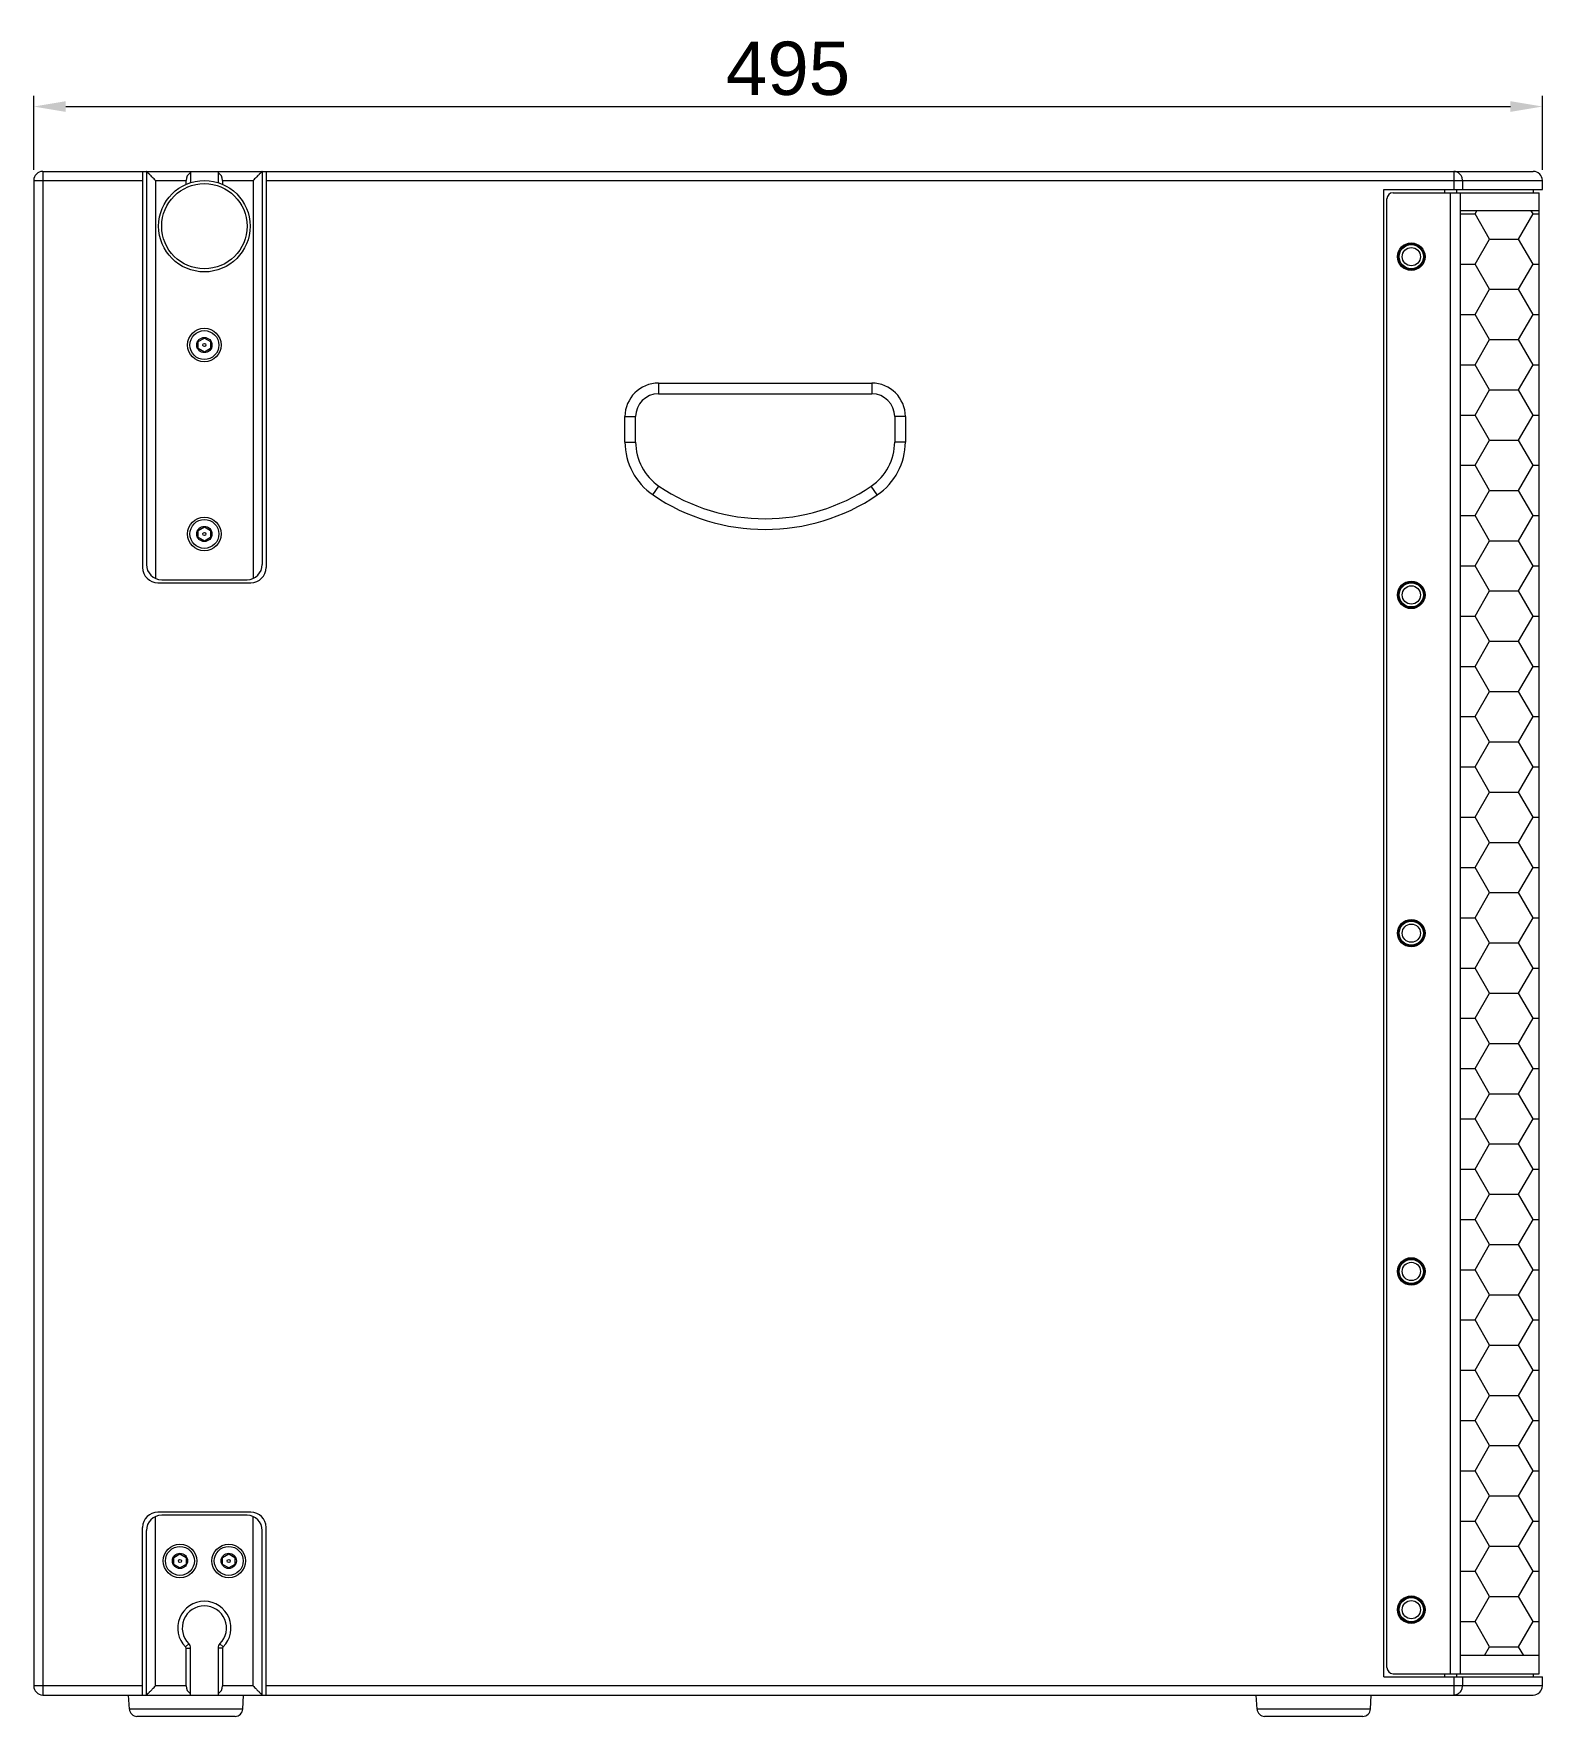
# Model space of a CAD drawing. Header units: millimetres. Extents: x 1177 to 4296, y 93 to 2298.
# Drawn here: x 1843 to 2338, y 1225 to 1778 of the extents above; entities that cross this region are included whole.
import ezdxf

# ---------------------------------------------------------------- set-up
doc = ezdxf.new("R2010")
doc.units = ezdxf.units.MM
doc.header["$LTSCALE"] = 0.1
doc.layers.get('0').update_dxf_attribs({"lineweight": 13})
doc.layers.get('Defpoints').update_dxf_attribs({"lineweight": 9})
doc.layers.add('标注', color=251, linetype='Continuous', lineweight=9)
doc.styles.get("Standard").update_dxf_attribs({"font": 'arial.ttf'})
doc.dimstyles.new('STANDARD 7', dxfattribs={"dimscale": 7, "dimtxt": 2.5, "dimasz": 1.5, "dimexe": 0.5, "dimexo": 0.5, "dimgap": 0.5, "dimtad": 1, "dimtoh": 1, "dimdec": 1, "dimzin": 9, "dimdsep": 46, "dimtxsty": 'Standard', "dimcen": 0, "dimclrd": 256, "dimclre": 256, "dimclrt": 256, "dimadec": 0, "dimazin": 0, "dimtp": 0.01, "dimtm": 0.01, "dimtfac": 1, "dimtdec": 1, "dimtofl": 0, "dimtmove": 0, "dimatfit": 3, "dimfxl": 1, "dimtolj": 1, "dimtzin": 4, "dimlwd": -1, "dimlwe": -1, "dimarcsym": 0})

# ---------------------------------------------------------------- blocks, each defined once
blk = doc.blocks.new('*D5')
at = {"layer": 'Defpoints', "color": 0, "transparency": 16777216}
for p in [(2337.79, 1753.71), (1842.79, 1729.44), (2337.79, 1729.44)]:
    blk.add_point(p, dxfattribs=at)
at = {"layer": '标注', "transparency": 16777216}
for p, q in [((1842.79, 1732.94), (1842.79, 1757.21)), ((2337.79, 1732.94), (2337.79, 1757.21)), ((1853.29, 1753.71), (2327.29, 1753.71))]:
    blk.add_line(p, q, dxfattribs=at)
for points in [[(1853.29, 1755.46), (1853.29, 1751.96), (1842.79, 1753.71)], [(2327.29, 1755.46), (2327.29, 1751.96), (2337.79, 1753.71)]]:
    blk.add_solid(points, dxfattribs=at)
at = {"layer": '标注', "transparency": 16777216, "insert": (2090.29, 1766.14), "char_height": 17.5, "attachment_point": 5}
blk.add_mtext('\\A1;495', dxfattribs=at)

msp = doc.modelspace()

# ---------------------------------------------------------------- hatches: boundary and pattern name
at = {"layer": '标注'}
h = msp.add_hatch(dxfattribs=at)
h.set_pattern_fill('HONEY', color=256, scale=3)
h.set_pattern_definition([(0, (1177.4635, 93.427), (14.2875, 8.248892), [9.525, -19.05]), (120, (1177.4635, 93.427), (-14.2875, 8.248892), [9.525, -19.05]), (60, (1177.4635, 93.427), (3e-08, 16.497784), [-19.05, 9.525])])
h.paths.add_polyline_path([(2310.95, 1719.5), (2336.78, 1719.5), (2336.79, 1245.38), (2310.95, 1245.38)])

# ---------------------------------------------------------------- linework, layer by layer
for p, q in [((1842.79, 1729.44), (1842.79, 1235.44)), ((1842.79, 1729.44), (1878.54, 1729.44)), ((1845.79, 1732.44), (1845.79, 1232.44)), ((1845.79, 1732.44), (2334.79, 1732.44)), ((1878.54, 1732.44), (1878.54, 1602.44)), ((1879.79, 1732.44), (1879.79, 1603.44)), ((1882.79, 1729.44), (1882.79, 1598.85)), ((1882.79, 1729.44), (1892.79, 1729.44)), ((1892.79, 1728.17), (1892.79, 1729.44)), ((1894.29, 1732.44), (1894.29, 1728.73)), ((1903.29, 1732.44), (1903.29, 1728.73)), ((1904.79, 1729.44), (1904.79, 1728.17)), ((1904.79, 1729.44), (1914.79, 1729.44)), ((1914.79, 1729.44), (1914.79, 1598.85)), ((1917.79, 1732.44), (1917.79, 1603.44)), ((1919.04, 1732.44), (1919.04, 1602.44)), ((1919.04, 1729.44), (2337.79, 1729.44)), ((2308.71, 1732.44), (2308.71, 1726.44)), ((2311.58, 1729.44), (2311.58, 1726.44)), ((2337.79, 1726.44), (2337.79, 1729.44)), ((2285.79, 1238.44), (2285.79, 1726.44)), ((2285.79, 1726.44), (2337.79, 1726.44)), ((2305.75, 1725.44), (2305.75, 1726.44)), ((2309.77, 1725.44), (2309.77, 1726.44)), ((2334.79, 1726.44), (2334.79, 1725.44)), ((1896.79, 1676.59), (1898.79, 1677.75)), ((1896.79, 1674.28), (1896.79, 1676.59)), ((1898.79, 1673.13), (1896.79, 1674.28)), ((1898.79, 1677.75), (1900.79, 1676.59)), ((1900.79, 1674.28), (1898.79, 1673.13)), ((1900.79, 1676.59), (1900.79, 1674.28)), ((2047.79, 1662.94), (2047.79, 1659.44)), ((2047.79, 1662.94), (2117.79, 1662.94)), ((2117.79, 1662.94), (2117.79, 1659.44)), ((2047.79, 1659.44), (2117.79, 1659.44)), ((2036.79, 1643.62), (2036.79, 1651.94)), ((2036.79, 1651.94), (2040.29, 1651.94)), ((2040.29, 1643.62), (2040.29, 1651.94)), ((2125.29, 1651.94), (2125.29, 1643.62)), ((2128.79, 1651.94), (2125.29, 1651.94)), ((2128.79, 1651.94), (2128.79, 1643.62)), ((2036.79, 1643.62), (2040.29, 1643.62)), ((2128.79, 1643.62), (2125.29, 1643.62)), ((2045.99, 1626.25), (2047.95, 1629.15)), ((2119.58, 1626.25), (2117.62, 1629.15)), ((1896.79, 1614.59), (1898.79, 1615.75)), ((1896.79, 1612.28), (1896.79, 1614.59)), ((1898.79, 1615.75), (1900.79, 1614.59)), ((1900.79, 1614.59), (1900.79, 1612.28)), ((1898.79, 1611.13), (1896.79, 1612.28)), ((1900.79, 1612.28), (1898.79, 1611.13)), ((1883.54, 1597.44), (1914.04, 1597.44)), ((1884.79, 1598.44), (1912.79, 1598.44)), ((1914.04, 1292.44), (1883.54, 1292.44)), ((1878.54, 1232.44), (1878.54, 1287.44)), ((1882.79, 1235.44), (1882.79, 1291.02)), ((1912.79, 1291.44), (1884.79, 1291.44)), ((1914.79, 1235.44), (1914.79, 1291.02)), ((1919.04, 1232.44), (1919.04, 1287.44)), ((1879.79, 1232.44), (1879.79, 1286.44)), ((1917.79, 1232.44), (1917.79, 1286.44)), ((1888.79, 1277.59), (1890.79, 1278.75)), ((1888.79, 1275.28), (1888.79, 1277.59)), ((1890.79, 1278.75), (1892.79, 1277.59)), ((1892.79, 1277.59), (1892.79, 1275.28)), ((1904.79, 1277.59), (1906.79, 1278.75)), ((1904.79, 1275.28), (1904.79, 1277.59)), ((1906.79, 1278.75), (1908.79, 1277.59)), ((1908.79, 1277.59), (1908.79, 1275.28)), ((1890.79, 1274.13), (1888.79, 1275.28)), ((1892.79, 1275.28), (1890.79, 1274.13)), ((1906.79, 1274.13), (1904.79, 1275.28)), ((1908.79, 1275.28), (1906.79, 1274.13)), ((1892.64, 1248.21), (1893.69, 1249.28)), ((1904.93, 1248.21), (1903.88, 1249.28)), ((1892.79, 1247.86), (1894.29, 1247.86)), ((1892.79, 1235.44), (1892.79, 1247.86)), ((1894.29, 1232.44), (1894.29, 1247.86)), ((1904.79, 1247.86), (1903.29, 1247.86)), ((1903.29, 1247.86), (1903.29, 1232.44)), ((1904.79, 1247.86), (1904.79, 1235.44)), ((2285.79, 1238.44), (2337.79, 1238.44)), ((2305.75, 1238.44), (2305.75, 1239.44)), ((2308.71, 1238.44), (2308.71, 1232.44)), ((2309.77, 1238.44), (2309.77, 1239.44)), ((2311.58, 1238.44), (2311.58, 1235.44)), ((2334.79, 1239.44), (2334.79, 1238.44)), ((2337.79, 1235.44), (2337.79, 1238.44)), ((1878.54, 1235.44), (1842.79, 1235.44)), ((1845.79, 1232.44), (2334.79, 1232.44)), ((1874.19, 1227.81), (1873.94, 1232.44)), ((1892.79, 1235.44), (1882.79, 1235.44)), ((1914.79, 1235.44), (1904.79, 1235.44)), ((1911.39, 1227.81), (1911.63, 1232.44)), ((2337.79, 1235.44), (1919.04, 1235.44)), ((2244.19, 1227.81), (2243.94, 1232.44)), ((2281.39, 1227.81), (2281.63, 1232.44)), ((1911.39, 1227.81), (1874.19, 1227.81)), ((2281.39, 1227.81), (2244.19, 1227.81)), ((1908.89, 1225.44), (1876.68, 1225.44)), ((2278.89, 1225.44), (2246.68, 1225.44))]:
    msp.add_line(p, q)
for centre, radius in [((1898.79, 1714.44), 15), ((1898.79, 1714.44), 14), ((1898.79, 1675.44), 5.5), ((1898.79, 1675.44), 4.75), ((1898.79, 1675.44), 2.5), ((1898.79, 1675.44), 0.5), ((1898.79, 1613.44), 5.5), ((1898.79, 1613.44), 4.75), ((1898.79, 1613.44), 2.5), ((1898.79, 1613.44), 0.5), ((1890.79, 1276.44), 5.5), ((1890.79, 1276.44), 4.75), ((1906.79, 1276.44), 5.5), ((1906.79, 1276.44), 4.75), ((1890.79, 1276.44), 2.5), ((1890.79, 1276.44), 0.5), ((1906.79, 1276.44), 2.5), ((1906.79, 1276.44), 0.5)]:
    msp.add_circle(centre, radius)
for centre, radius, start, end in [((1845.79, 1729.44), 3, 90, 180), ((2334.79, 1729.44), 3, 0, 90), ((2047.79, 1651.94), 11, 90, 180), ((2117.79, 1651.94), 11, 0, 90), ((2047.79, 1651.94), 7.5, 90, 180), ((2117.79, 1651.94), 7.5, 0, 90), ((2057.79, 1643.62), 21, 180, 235.8198), ((2057.79, 1643.62), 17.5, 180, 235.8198), ((2107.79, 1643.62), 17.5, 304.1802, 0), ((2107.79, 1643.62), 21, 304.1802, 0), ((2082.79, 1680.44), 62, 235.8198, 304.1802), ((2082.79, 1680.44), 65.5, 235.8198, 304.1802), ((1883.54, 1602.44), 5, 180, 270), ((1884.79, 1603.44), 5, 180, 270), ((1912.79, 1603.44), 5, 270, 0), ((1914.04, 1602.44), 5, 270, 0), ((1883.54, 1287.44), 5, 90, 180), ((1914.04, 1287.44), 5, 0, 90), ((1884.79, 1286.44), 5, 90, 180), ((1912.79, 1286.44), 5, 0, 90), ((1898.79, 1254.44), 8.75, 314.6442, 225.3558), ((1898.79, 1254.44), 7.25, 314.6442, 225.3558), ((1892.29, 1247.86), 0.5, 0, 45.3558), ((1892.29, 1247.86), 2, 0, 45.3558), ((1905.29, 1247.86), 2, 134.6442, 180), ((1905.29, 1247.86), 0.5, 134.6442, 180), ((1845.79, 1235.44), 3, 180, 270), ((2334.79, 1235.44), 3, 270, 0), ((1876.68, 1227.94), 2.5, 183, 270), ((1908.89, 1227.94), 2.5, 270, 357), ((2246.68, 1227.94), 2.5, 183, 270), ((2278.89, 1227.94), 2.5, 270, 357)]:
    msp.add_arc(centre, radius, start, end)
for centre, start_param, end_param in [((1895.79, 1729.44), 0.523599, 1.570796), ((1901.79, 1729.44), -1.570796, -0.523599), ((1895.79, 1235.44), -4.712389, -3.665191), ((1901.79, 1235.44), -2.617994, -1.570796)]:
    msp.add_ellipse(centre, major_axis=(0, 3), ratio=1, start_param=start_param, end_param=end_param)
for points, knots in [([(1882.79, 1729.44), (1882.62, 1729.61), (1882.28, 1729.94), (1881.79, 1730.43), (1881.39, 1730.84), (1881.07, 1731.15), (1880.85, 1731.37), (1880.64, 1731.58), (1880.45, 1731.78), (1880.27, 1731.96), (1880.13, 1732.09), (1880.03, 1732.19), (1879.97, 1732.25), (1879.92, 1732.3), (1879.87, 1732.35), (1879.84, 1732.38), (1879.82, 1732.4), (1879.81, 1732.42), (1879.8, 1732.42), (1879.79, 1732.43), (1879.79, 1732.43), (1879.79, 1732.44), (1879.79, 1732.44)], [0, 0, 0, 0, 0.168272, 0.334142, 0.494531, 0.571575, 0.645688, 0.716152, 0.781974, 0.842024, 0.894858, 0.918039, 0.938775, 0.95685, 0.972045, 0.984142, 0.988967, 0.992946, 0.99606, 0.998287, 0.999606, 1, 1, 1, 1]), ([(1917.79, 1732.44), (1917.79, 1732.44), (1917.78, 1732.43), (1917.78, 1732.43), (1917.77, 1732.42), (1917.76, 1732.42), (1917.75, 1732.4), (1917.73, 1732.38), (1917.7, 1732.35), (1917.65, 1732.3), (1917.6, 1732.25), (1917.54, 1732.19), (1917.44, 1732.09), (1917.3, 1731.96), (1917.13, 1731.78), (1916.93, 1731.58), (1916.72, 1731.37), (1916.5, 1731.15), (1916.19, 1730.84), (1915.78, 1730.43), (1915.29, 1729.94), (1914.95, 1729.61), (1914.79, 1729.44)], [0, 0, 0, 0, 0.000423, 0.001757, 0.003988, 0.007096, 0.011065, 0.015878, 0.027962, 0.043162, 0.061254, 0.082012, 0.105209, 0.158063, 0.218119, 0.283952, 0.3544, 0.428522, 0.505557, 0.665961, 0.831748, 1, 1, 1, 1]), ([(2311.58, 1729.44), (2311.58, 1729.83), (2311.44, 1730.61), (2310.8, 1731.61), (2309.85, 1732.28), (2309.09, 1732.44), (2308.71, 1732.44)], [0, 0, 0, 0, 0.255107, 0.507269, 0.755167, 1, 1, 1, 1]), ([(1879.79, 1232.44), (1879.79, 1232.44), (1879.79, 1232.44), (1879.79, 1232.44), (1879.8, 1232.45), (1879.81, 1232.46), (1879.82, 1232.47), (1879.84, 1232.49), (1879.87, 1232.52), (1879.92, 1232.57), (1879.97, 1232.62), (1880.03, 1232.69), (1880.1, 1232.75), (1880.18, 1232.83), (1880.29, 1232.94), (1880.45, 1233.1), (1880.64, 1233.29), (1880.85, 1233.5), (1881.07, 1233.73), (1881.3, 1233.96), (1881.54, 1234.19), (1881.87, 1234.52), (1882.28, 1234.93), (1882.62, 1235.27), (1882.79, 1235.44)], [0, 0, 0, 0, 0.000405, 0.001729, 0.003957, 0.007068, 0.011043, 0.015862, 0.027945, 0.04312, 0.061179, 0.081914, 0.105105, 0.130524, 0.157942, 0.217974, 0.283816, 0.354262, 0.42841, 0.505453, 0.584793, 0.665895, 0.831721, 1, 1, 1, 1]), ([(1914.79, 1235.44), (1914.95, 1235.27), (1915.29, 1234.93), (1915.7, 1234.52), (1916.03, 1234.19), (1916.27, 1233.96), (1916.5, 1233.72), (1916.72, 1233.5), (1916.93, 1233.29), (1917.13, 1233.1), (1917.28, 1232.94), (1917.39, 1232.83), (1917.47, 1232.75), (1917.54, 1232.69), (1917.6, 1232.62), (1917.65, 1232.57), (1917.7, 1232.52), (1917.73, 1232.49), (1917.75, 1232.47), (1917.76, 1232.46), (1917.77, 1232.45), (1917.78, 1232.44), (1917.78, 1232.44), (1917.79, 1232.44), (1917.79, 1232.44)], [0, 0, 0, 0, 0.168313, 0.334178, 0.415272, 0.494611, 0.571651, 0.645793, 0.716242, 0.782069, 0.842096, 0.869506, 0.894921, 0.918111, 0.938843, 0.956892, 0.972056, 0.984138, 0.988961, 0.992941, 0.996057, 0.998286, 0.999606, 1, 1, 1, 1]), ([(2308.71, 1232.44), (2309.09, 1232.44), (2309.85, 1232.6), (2310.8, 1233.27), (2311.44, 1234.26), (2311.58, 1235.05), (2311.58, 1235.44)], [0, 0, 0, 0, 0.244801, 0.492693, 0.74486, 1, 1, 1, 1])]:
    msp.add_open_spline(points, degree=3, knots=knots)
for p, q in [((2286.79, 1241.44), (2286.79, 1723.44)), ((2288.79, 1725.44), (2336.78, 1725.44)), ((2307.6, 1239.44), (2307.6, 1725.44)), ((2310.95, 1239.44), (2310.95, 1725.44)), ((2336.79, 1239.44), (2336.79, 1725.44)), ((2336.79, 1719.5), (2310.95, 1719.5)), ((2336.79, 1245.38), (2310.95, 1245.38)), ((2288.79, 1239.44), (2336.78, 1239.44))]:
    msp.add_line(p, q, dxfattribs=at)
for centre, radius in [((2294.79, 1704.44), 4.5), ((2294.79, 1704.44), 4.2), ((2294.79, 1704.44), 3.95), ((2294.79, 1704.44), 3), ((2294.79, 1593.44), 4.5), ((2294.79, 1593.44), 4.2), ((2294.79, 1593.44), 3.95), ((2294.79, 1593.44), 3), ((2294.79, 1482.44), 4.5), ((2294.79, 1482.44), 4.2), ((2294.79, 1482.44), 3.95), ((2294.79, 1482.44), 3), ((2294.79, 1371.44), 4.5), ((2294.79, 1371.44), 4.2), ((2294.79, 1371.44), 3.95), ((2294.79, 1371.44), 3), ((2294.79, 1260.44), 4.5), ((2294.79, 1260.44), 4.2), ((2294.79, 1260.44), 3.95), ((2294.79, 1260.44), 3)]:
    msp.add_circle(centre, radius, dxfattribs=at)
for centre, start, end in [((2288.79, 1723.44), 90, 180), ((2288.79, 1241.44), 180, 270)]:
    msp.add_arc(centre, 2, start, end, dxfattribs=at)

# ---------------------------------------------------------------- dimensions: what is measured, and where the dimension line sits
dim = msp.add_linear_dim(base=(2337.79, 1753.71), p1=(1842.79, 1729.44), p2=(2337.79, 1729.44), dimstyle='STANDARD 7', dxfattribs=at)
dim.commit()
dim.dimension.update_dxf_attribs({"geometry": '*D5', "text_midpoint": (2090.29, 1766.14)})

doc.saveas('drawing.dxf')
